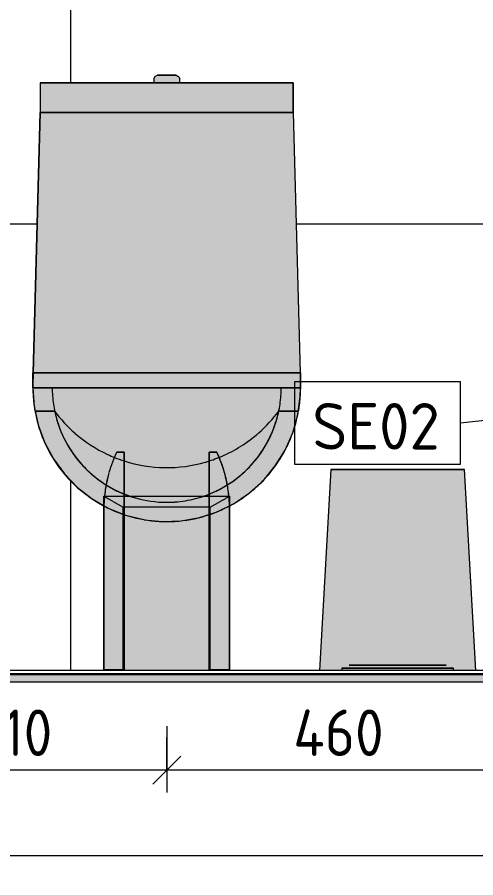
# Model space of a CAD drawing. Header units: millimetres. Extents: x 88919 to 135993, y -1987 to 12871.
# Drawn here: x 114884 to 115501, y 8121 to 9278 of the extents above; entities that cross this region are included whole.
import ezdxf

# ---------------------------------------------------------------- set-up
doc = ezdxf.new("R2010")
doc.units = ezdxf.units.MM
for name, color, linetype, lineweight in [('A-ANNO-DIMS', 7, 'Continuous', 9), ('A-ANNO-DIMS-25', 7, 'Continuous', 9), ('A-FLOR', 7, 'Continuous', 9), ('A-WALL-PATT', 7, 'Continuous', 9), ('P-SANR-FIXT', 7, 'Continuous', 9), ('P-SANR-FIXT-IDEN', 7, 'Continuous', 9)]:
    doc.layers.add(name, color=color, linetype=linetype, lineweight=lineweight)
doc.layers.add('A-FLOR-1', color=7, linetype='Continuous', lineweight=9, true_color=0x787878)
doc.layers.add('A-FLOR-FNSH-1', color=7, linetype='Continuous', lineweight=30, true_color=0x3c3c3c)
doc.layers.add('P-SANR-FIXT-2', color=7, linetype='Continuous', lineweight=9, transparency=0.7)
doc.styles.add('GOST Common_7', font='GOST_Common.ttf', dxfattribs={"height": 62.5})
doc.styles.add('ISOCPEUR_2', font='isocpeur.ttf', dxfattribs={"width": 0.9, "height": 62.5})
doc.styles.add('ISOCPEUR_3', font='isocpeur.ttf', dxfattribs={"width": 0.9, "height": 50})
doc.dimstyles.new('ISO-2_0_0_9К_Средний_округл2', dxfattribs={"dimscale": 304.8, "dimtxt": 49.799059, "dimasz": 0.123031, "dimexe": 0.098425, "dimexo": 0, "dimgap": 0, "dimtad": 1, "dimdec": 0, "dimrnd": 10, "dimzin": 0, "dimdsep": 46, "dimtxsty": 'ISOCPEUR_3', "dimblk1": 'OBLIQUE', "dimblk2": 'OBLIQUE', "dimsah": 1, "dimcen": 0.09, "dimdle": 0.098425, "dimazin": 0, "dimtfac": 1, "dimtdec": 4, "dimtix": 1, "dimtmove": 0, "dimatfit": 3, "dimfxl": 1, "dimtvp": 1, "dimtolj": 1, "dimtzin": 0, "dimarcsym": 2})
doc.dimstyles.new('ISO-2_5_0_9К_БОЛЬШОЙ_1', dxfattribs={"dimscale": 304.8, "dimtxt": 62.248823, "dimasz": 0.123031, "dimexe": 0.098425, "dimexo": 0.246063, "dimgap": 0, "dimtad": 1, "dimdec": 0, "dimrnd": 10, "dimzin": 0, "dimdsep": 46, "dimtxsty": 'ISOCPEUR_2', "dimblk1": 'OBLIQUE', "dimblk2": 'OBLIQUE', "dimsah": 1, "dimcen": 0.09, "dimdle": 0.098425, "dimazin": 0, "dimtfac": 1, "dimtdec": 4, "dimtix": 1, "dimtmove": 0, "dimatfit": 3, "dimfxl": 1, "dimtvp": 1, "dimtolj": 1, "dimtzin": 0, "dimarcsym": 2})

# ---------------------------------------------------------------- blocks, each defined once
blk = doc.blocks.new('WC Seat_2 with Cistern-Wall Based - SE22-V29-Развертка 3_27-1')
at = {"layer": 'P-SANR-FIXT-2'}
for points in [[(98161.9, 9190), (98196.9, 9190), (98196.9, 9195), (98161.9, 9195)], [(98026.7, 9150), (98349.4, 9150), (98349.4, 9190), (98009.4, 9190), (98009.4, 9150)], [(98194, 8780), (98309.4, 8780.3), (98309.4, 8800), (98049.4, 8800), (98049.4, 8780), (98189.9, 8780)], [(98220.9, 8634.4), (98228.2, 8634.4), (98236.6, 8637.4), (98236.6, 8693.6), (98246.6, 8693.6), (98253.8, 8676.3), (98259.4, 8656.3), (98260.7, 8649.4), (98276.5, 8660.6), (98293, 8676.3), (98305.1, 8691.2), (98316.1, 8709.1), (98324.5, 8728.6), (98330.1, 8748.6), (98356.2, 8748.6), (98357.8, 8758), (98358, 8759.1), (98359.3, 8780), (97999.5, 8779.9), (98001.4, 8755.6), (98002.4, 8749.8), (98002.7, 8748.6), (98028.8, 8748.6), (98034.4, 8728.4), (98043.8, 8707.5), (98053.7, 8691.2), (98067, 8674.9), (98082.8, 8660.2), (98098.2, 8649.7), (98099.9, 8658.5), (98106, 8678.4), (98112.2, 8693.6), (98122.2, 8693.6), (98122.2, 8637.4), (98131.2, 8634.4), (98215.5, 8634.4)], [(98122.2, 8609.8), (98122.2, 8634.4), (98096, 8634.2), (98095.1, 8621.4), (98110.6, 8613.8), (98120.8, 8610.3)], [(98236.6, 8609.8), (98248.3, 8613.8), (98263.8, 8621.7), (98262.6, 8634.4), (98236.6, 8634.4), (98236.6, 8611.1)], [(98109.4, 8400), (98263.9, 8400), (98263.9, 8400.7), (98236.6, 8400.7), (98236.6, 8609.8), (98226, 8606.2), (98202.9, 8601.6), (98177.4, 8600.2), (98153.9, 8602), (98132.9, 8606.2), (98122.2, 8609.8), (98122.2, 8400.7), (98095, 8400.7), (98095, 8400), (98106.4, 8400)], [(98179.4, 8600.1), (98202.9, 8601.6), (98228.1, 8606.9), (98236.6, 8609.8), (98236.6, 8611.1), (98221.7, 8611.1), (98221.7, 8608.9), (98220.2, 8608.7), (98220.4, 8610.7), (98208.8, 8606.9), (98208.4, 8607), (98194.2, 8609.2), (98194.2, 8606.9), (98177.8, 8606.9), (98177.7, 8604.9), (98171.9, 8605), (98171.9, 8607.7), (98169.7, 8606.3), (98169.7, 8610.3), (98167.5, 8610.3), (98167.5, 8604.9), (98164.9, 8609.2), (98164.9, 8605.6), (98147.3, 8609.9), (98147.3, 8606.7), (98145.7, 8610.3), (98130.7, 8610.3), (98130.7, 8611.3), (98125.3, 8611.6), (98125.3, 8611), (98122.2, 8611.8), (98122.3, 8609.8), (98132.9, 8606.2), (98156, 8601.6), (98178.2, 8600.2)]]:
    blk.add_hatch(color=256, dxfattribs=at).paths.add_polyline_path(points)
h = blk.add_hatch(color=256, dxfattribs=at)
h.paths.add_polyline_path([(98164.9, 9199.2), (98165.2, 9199.3), (98164.2, 9198.5)])
h.paths.add_polyline_path([(98189, 9195), (98196.5, 9195), (98196.1, 9197.2), (98195.1, 9198.7), (98191.8, 9200), (98166.1, 9199.7), (98164.9, 9199.2), (98163.3, 9198.2), (98162.2, 9195), (98189, 9195)])
h.paths.add_polyline_path([(98196.9, 9195), (98196.3, 9196.5), (98196.5, 9195)])
h = blk.add_hatch(color=256, dxfattribs=at)
h.paths.add_polyline_path([(98359.3, 8780), (98359.4, 8780), (98359.3, 8783.7)])
h.paths.add_polyline_path([(97999.4, 8780), (97999.5, 8780), (97999.5, 8783.3)])
h.paths.add_polyline_path([(98026.7, 8800), (98358.9, 8800), (98349.4, 9150), (98009.4, 9150), (98000, 8800), (98025, 8800)])
h = blk.add_hatch(color=256, dxfattribs=at)
h.paths.add_polyline_path([(98330.1, 8780), (98359.3, 8780), (98359.3, 8783.7), (98358.9, 8800), (98309.4, 8800), (98309.4, 8780), (98328.4, 8780)])
h.paths.add_polyline_path([(97999.5, 8780), (98049.4, 8780.3), (98049.4, 8800), (98000, 8800), (97999.5, 8783.3)])
h = blk.add_hatch(color=256, dxfattribs=at)
h.paths.add_polyline_path([(97999.5, 8783.3), (98000, 8800), (97999.5, 8800), (97999.5, 8794.7)])
h.paths.add_polyline_path([(98359.3, 8783.7), (98359.3, 8800), (98358.9, 8800)])
h = blk.add_hatch(color=256, dxfattribs=at)
h.paths.add_polyline_path([(98002.3, 8748.6), (98002.7, 8748.6), (98002.1, 8749.8)])
h.paths.add_polyline_path([(98356.2, 8748.6), (98356.6, 8748.6), (98356.5, 8749.8)])
h.paths.add_polyline_path([(98358, 8759.1), (98358.6, 8764.2), (98358.6, 8769.4), (98358.3, 8764)])
h.paths.add_polyline_path([(98000.9, 8759.1), (97999.5, 8778), (98000.2, 8764.2)])
h = blk.add_hatch(color=256, dxfattribs=at)
h.paths.add_polyline_path([(98095, 8621.5), (98095, 8634.4), (98096, 8634.4), (98096.6, 8640.6), (98098, 8649.6), (98081.2, 8661.7), (98067, 8674.9), (98053.7, 8691.2), (98042.8, 8709.1), (98034.3, 8728.7), (98028.8, 8748.6), (98002.7, 8748.6), (98005.7, 8733.4), (98013.4, 8710.9), (98024.4, 8689), (98036.7, 8670.5), (98053.7, 8651.5), (98069.9, 8637.3), (98089.5, 8624.2), (98095, 8621.5)])
h.paths.add_polyline_path([(98263.9, 8621.5), (98269.4, 8624.2), (98289, 8637.3), (98306.8, 8653), (98322.2, 8670.5), (98335.2, 8690), (98345.9, 8711.8), (98353.3, 8733.9), (98356.2, 8748.6), (98330.1, 8748.6), (98323.8, 8726.9), (98316.1, 8709.1), (98305.1, 8691.2), (98291.9, 8674.9), (98276.5, 8660.6), (98260.7, 8649.2), (98262.6, 8638), (98262.8, 8634.4), (98263.9, 8634.4), (98263.9, 8621.7)])
h.paths.add_polyline_path([(98125.3, 8634.4), (98130.6, 8634.4), (98122.2, 8637.4), (98122.2, 8634.4), (98125.3, 8634.4)])
h.paths.add_polyline_path([(98233.4, 8634.4), (98236.6, 8634.4), (98236.6, 8637.4), (98228.2, 8634.4), (98232.8, 8634.4)])
h.paths.add_polyline_path([(98357.3, 8753.9), (98357.8, 8756.9), (98357.5, 8755.7)])
h = blk.add_hatch(color=256, dxfattribs=at)
h.paths.add_polyline_path([(98179.4, 8626.1), (98200.4, 8627.5), (98221.8, 8632.1), (98227.8, 8634.4), (98130.7, 8634.4), (98139, 8631.6), (98158.5, 8627.5), (98179, 8626.1)])
h.paths.add_polyline_path([(98122.2, 8637.4), (98122.2, 8693.6), (98112.2, 8693.6), (98104.7, 8674.9), (98099.4, 8656.3), (98098.2, 8649.4), (98100.4, 8648), (98118.1, 8638.8), (98120.3, 8638.1)])
h.paths.add_polyline_path([(98236.6, 8637.4), (98242, 8639.5), (98260.7, 8649.4), (98258.4, 8660.6), (98253.5, 8677.1), (98246.6, 8693.6), (98236.6, 8693.6), (98236.6, 8638.4)])
h = blk.add_hatch(color=256, dxfattribs=at)
h.paths.add_polyline_path([(98095, 8400.7), (98122.2, 8400.7), (98122.2, 8609.8), (98109.4, 8614.4), (98095, 8621.5), (98095, 8621.1), (98095, 8506.3)])
h.paths.add_polyline_path([(98101.5, 8634.4), (98122.2, 8634.4), (98122.2, 8637.4), (98118.1, 8638.8), (98098.1, 8649.2), (98096.3, 8638.5), (98096, 8634.4), (98100.2, 8634.4)])
h = blk.add_hatch(color=256, dxfattribs=at)
h.paths.add_polyline_path([(98263.9, 8400.7), (98263.7, 8621.4), (98248.3, 8613.8), (98236.6, 8609.8), (98236.6, 8400.7), (98262.6, 8400.7)])
h.paths.add_polyline_path([(98244.1, 8506.3), (98244.1, 8506.3), (98244.1, 8567.2)])
h.paths.add_polyline_path([(98252.6, 8634.4), (98262.8, 8634.4), (98262, 8642.2), (98260.7, 8649.4), (98258.5, 8648), (98239.4, 8638.4), (98236.6, 8637.4), (98236.6, 8634.4), (98252.3, 8634.4)])
h = blk.add_hatch(color=256, dxfattribs=at)
h.paths.add_polyline_path([(98177.7, 8604.9), (98177.8, 8606.9), (98194.2, 8606.9), (98194.2, 8609.2), (98208.8, 8606.9), (98220.4, 8610.7), (98220.2, 8608.7), (98221.7, 8608.9), (98221.7, 8611.1), (98236.6, 8611.1), (98236.6, 8634.4), (98227.8, 8634.2), (98220.9, 8631.8), (98198.3, 8627.4), (98179, 8626.1), (98158.5, 8627.5), (98137.2, 8632.1), (98130.6, 8634.4), (98122.2, 8634.4), (98122.3, 8611.8), (98125.3, 8611), (98125.3, 8611.6), (98130.7, 8611.3), (98130.7, 8610.3), (98145.7, 8610.3), (98147.3, 8606.7), (98147.3, 8609.9), (98164.9, 8605.6), (98164.9, 8609.2), (98167.5, 8604.9), (98167.5, 8610.3), (98169.7, 8610.3), (98169.7, 8606.3), (98171.9, 8607.7), (98171.9, 8604.9)])
h.paths.add_polyline_path([(98095, 8621.5), (98096, 8634.4), (98095, 8634.2), (98095, 8621.5)])
h.paths.add_polyline_path([(98263.8, 8621.5), (98263.9, 8621.7), (98263.9, 8634.4), (98262.8, 8634.4), (98263.8, 8621.7)])
at = {"layer": 'P-SANR-FIXT'}
for p, q in [((98161.9, 9195), (98161.9, 9190)), ((98165.6, 9199.5), (98166.9, 9200)), ((98166.9, 9200), (98168.8, 9200)), ((98168.9, 9200), (98174, 9200)), ((98174, 9200), (98180.9, 9200)), ((98180.9, 9200), (98187.3, 9200)), ((98187.3, 9200), (98191.3, 9200)), ((98191.3, 9200), (98191.9, 9200)), ((98191.9, 9200), (98192.9, 9199.5)), ((98193.2, 9199.4), (98193.6, 9199.2)), ((98196.9, 9190), (98196.9, 9195)), ((98161.9, 9190), (98009.4, 9190)), ((98009.4, 9190), (98349.4, 9190)), ((98009.4, 9190), (98009.4, 9150)), ((98009.4, 9190), (98009.4, 9150)), ((98189, 9190), (98161.9, 9190)), ((98161.9, 9190), (98189.1, 9190)), ((98163.3, 9190), (98161.9, 9190)), ((98172.7, 9190), (98163.3, 9190)), ((98179.4, 9190), (98172.7, 9190)), ((98186.1, 9190), (98179.4, 9190)), ((98191.8, 9190), (98186.1, 9190)), ((98196.9, 9190), (98189, 9190)), ((98189.2, 9190), (98196.9, 9190)), ((98195.6, 9190), (98191.8, 9190)), ((98196.9, 9190), (98195.6, 9190)), ((98349.4, 9190), (98196.9, 9190)), ((98349.4, 9150), (98349.4, 9190)), ((98349.4, 9190), (98349.4, 9150)), ((98000, 8800), (98009.4, 9150)), ((98009.4, 9150), (98000, 8800)), ((98349.4, 9150), (98009.4, 9150)), ((98009.4, 9150), (98349.4, 9150)), ((98349.4, 9150), (98009.4, 9150)), ((98009.4, 9150), (98349.4, 9150)), ((98349.4, 9150), (98358.9, 8800)), ((98349.4, 9150), (98358.9, 8800)), ((98013.9, 8800), (97999.5, 8800)), ((97999.5, 8783.3), (98000, 8800)), ((98000, 8800), (97999.5, 8783.3)), ((97999.5, 8800), (97999.5, 8780)), ((97999.5, 8800), (98359.3, 8800)), ((98000.5, 8800), (97999.5, 8800)), ((97999.5, 8780), (97999.5, 8800)), ((98049.4, 8800), (98000.5, 8800)), ((98035, 8800), (98013.9, 8800)), ((98036.4, 8800), (98035, 8800)), ((98048.3, 8800), (98036.4, 8800)), ((98049.4, 8800), (98048.3, 8800)), ((98058.7, 8800), (98049.4, 8800)), ((98162.4, 8800), (98049.4, 8800)), ((98050.6, 8800), (98049.4, 8800)), ((98049.4, 8800), (98050.6, 8800)), ((98053.9, 8800), (98050.6, 8800)), ((98050.6, 8800), (98053.9, 8800)), ((98059.3, 8800), (98053.9, 8800)), ((98053.9, 8800), (98059.3, 8800)), ((98089.2, 8800), (98058.7, 8800)), ((98066.9, 8800), (98059.3, 8800)), ((98059.3, 8800), (98066.9, 8800)), ((98076.3, 8800), (98066.9, 8800)), ((98066.9, 8800), (98076.3, 8800)), ((98087.5, 8800), (98076.3, 8800)), ((98076.3, 8800), (98087.5, 8800)), ((98100.3, 8800), (98087.5, 8800)), ((98087.5, 8800), (98100.3, 8800)), ((98112.2, 8800), (98089.3, 8800)), ((98114.4, 8800), (98100.3, 8800)), ((98100.3, 8800), (98114.4, 8800)), ((98135.5, 8800), (98112.2, 8800)), ((98129.7, 8800), (98114.4, 8800)), ((98114.4, 8800), (98129.7, 8800)), ((98145.8, 8800), (98129.7, 8800)), ((98129.7, 8800), (98145.8, 8800)), ((98145.7, 8800), (98135.5, 8800)), ((98162.5, 8800), (98145.8, 8800)), ((98145.8, 8800), (98162.5, 8800)), ((98162.4, 8800), (98146, 8800)), ((98168.9, 8800), (98162.5, 8800)), ((98179.4, 8800), (98162.5, 8800)), ((98179.4, 8800), (98162.5, 8800)), ((98162.5, 8800), (98179.4, 8800)), ((98179.4, 8800), (98168.9, 8800)), ((98190, 8800), (98179.4, 8800)), ((98309.4, 8800), (98179.4, 8800)), ((98196.4, 8800), (98179.4, 8800)), ((98179.4, 8800), (98196.4, 8800)), ((98222.6, 8800), (98190, 8800)), ((98213.1, 8800), (98196.4, 8800)), ((98196.4, 8800), (98213.1, 8800)), ((98229.2, 8800), (98213.1, 8800)), ((98213.1, 8800), (98244.4, 8800)), ((98246.9, 8800), (98222.6, 8800)), ((98258.6, 8800), (98229.2, 8800)), ((98244.4, 8800), (98258.6, 8800)), ((98269.4, 8800), (98246.9, 8800)), ((98299.5, 8800), (98258.6, 8800)), ((98258.6, 8800), (98271.4, 8800)), ((98302.8, 8800), (98269.5, 8800)), ((98271.4, 8800), (98282.6, 8800)), ((98282.6, 8800), (98292, 8800)), ((98292, 8800), (98299.5, 8800)), ((98305, 8800), (98299.5, 8800)), ((98299.5, 8800), (98305, 8800)), ((98309.5, 8800), (98302.8, 8800)), ((98309.4, 8800), (98305, 8800)), ((98305, 8800), (98308.3, 8800)), ((98308.3, 8800), (98309.4, 8800)), ((98358.4, 8800), (98309.4, 8800)), ((98323.2, 8800), (98309.5, 8800)), ((98346, 8800), (98323.2, 8800)), ((98359.3, 8800), (98346.2, 8800)), ((98359.3, 8800), (98358.4, 8800)), ((98358.9, 8800), (98359.3, 8783.7)), ((98358.9, 8800), (98359.3, 8783.7)), ((98359.3, 8780), (98359.3, 8800)), ((98359.3, 8800), (98359.3, 8780)), ((97999.4, 8780), (97999.5, 8783.3)), ((97999.5, 8783.3), (97999.4, 8780)), ((97999.5, 8780), (98001.1, 8780)), ((98001, 8780), (97999.5, 8780)), ((97999.5, 8780), (98001.1, 8780)), ((98001.1, 8780), (97999.5, 8780)), ((97999.5, 8780), (98001.1, 8780)), ((98001.1, 8780), (97999.5, 8780)), ((97999.5, 8780), (98001.1, 8780)), ((98359.3, 8780), (97999.5, 8780)), ((98005.5, 8780), (98001, 8780)), ((98001.1, 8780), (98005.6, 8780)), ((98001.1, 8780), (98005.6, 8780)), ((98005.6, 8780), (98001.1, 8780)), ((98001.1, 8780), (98005.6, 8780)), ((98005.6, 8780), (98001.1, 8780)), ((98001.1, 8780), (98005.6, 8780)), ((98012.9, 8780), (98005.6, 8780)), ((98005.6, 8780), (98013, 8780)), ((98005.7, 8780), (98013, 8780)), ((98013, 8780), (98005.7, 8780)), ((98005.7, 8780), (98013, 8780)), ((98013, 8780), (98005.7, 8780)), ((98005.7, 8780), (98013, 8780)), ((98049.4, 8780), (98013.1, 8780)), ((98013.2, 8780), (98049.4, 8780)), ((98013.2, 8780), (98023.3, 8780)), ((98025.5, 8780), (98013.2, 8780)), ((98013.2, 8780), (98049.4, 8780)), ((98049.4, 8780), (98013.2, 8780)), ((98013.2, 8780), (98049.4, 8780)), ((98023.3, 8780), (98109.8, 8780)), ((98179.4, 8780), (98025.5, 8780)), ((98049.4, 8780), (98162.4, 8780)), ((98162.4, 8780), (98049.4, 8780)), ((98049.4, 8780), (98162.4, 8780)), ((98162.4, 8780), (98049.4, 8780)), ((98049.4, 8780), (98162.4, 8780)), ((98179.4, 8780), (98049.4, 8780)), ((98049.4, 8780), (98179.4, 8780)), ((98109.8, 8780), (98132.2, 8780)), ((98132.2, 8780), (98179.4, 8780)), ((98162.5, 8780), (98179.4, 8780)), ((98179.4, 8780), (98162.5, 8780)), ((98162.5, 8780), (98179.4, 8780)), ((98179.4, 8780), (98162.5, 8780)), ((98162.5, 8780), (98179.4, 8780)), ((98179.4, 8780), (98309.4, 8780)), ((98210.6, 8780), (98179.4, 8780)), ((98333.3, 8780), (98179.4, 8780)), ((98179.4, 8780), (98307.3, 8780)), ((98179.4, 8780), (98309.4, 8780)), ((98309.4, 8780), (98179.4, 8780)), ((98179.4, 8780), (98309.4, 8780)), ((98309.4, 8780), (98179.4, 8780)), ((98179.4, 8780), (98309.4, 8780)), ((98309.5, 8780), (98210.6, 8780)), ((98307.3, 8780), (98345.7, 8780)), ((98309.4, 8780), (98345.6, 8780)), ((98309.4, 8780), (98345.6, 8780)), ((98345.6, 8780), (98309.4, 8780)), ((98309.4, 8780), (98345.6, 8780)), ((98345.8, 8780), (98309.5, 8780)), ((98345.6, 8780), (98333.3, 8780)), ((98345.8, 8780), (98353.2, 8780)), ((98353.2, 8780), (98345.8, 8780)), ((98345.8, 8780), (98353.2, 8780)), ((98345.8, 8780), (98353.2, 8780)), ((98353.2, 8780), (98345.8, 8780)), ((98345.8, 8780), (98353.2, 8780)), ((98353.3, 8780), (98346, 8780)), ((98353.3, 8780), (98357.8, 8780)), ((98357.8, 8780), (98353.3, 8780)), ((98353.3, 8780), (98357.8, 8780)), ((98353.3, 8780), (98357.8, 8780)), ((98357.8, 8780), (98353.3, 8780)), ((98353.3, 8780), (98357.8, 8780)), ((98357.8, 8780), (98353.4, 8780)), ((98357.8, 8780), (98359.3, 8780)), ((98359.3, 8780), (98357.8, 8780)), ((98357.8, 8780), (98359.3, 8780)), ((98357.8, 8780), (98359.3, 8780)), ((98359.3, 8780), (98357.8, 8780)), ((98357.8, 8780), (98359.3, 8780)), ((98359.3, 8780), (98357.9, 8780)), ((98359.3, 8783.7), (98359.4, 8780)), ((98359.3, 8783.7), (98359.4, 8780)), ((98002.7, 8748.6), (98002.3, 8748.6)), ((98002.3, 8748.6), (98002.7, 8748.6)), ((98028.8, 8748.6), (98002.7, 8748.6)), ((98002.7, 8748.6), (98028.8, 8748.6)), ((98356.2, 8748.6), (98330.1, 8748.6)), ((98330.1, 8748.6), (98356.2, 8748.6)), ((98356.6, 8748.6), (98356.2, 8748.6)), ((98356.2, 8748.6), (98356.6, 8748.6)), ((98122.2, 8693.6), (98112.2, 8693.6)), ((98112.2, 8693.6), (98122.2, 8693.6)), ((98122.2, 8634.4), (98122.2, 8693.6)), ((98122.2, 8693.6), (98122.2, 8637.4)), ((98246.6, 8693.6), (98236.6, 8693.6)), ((98236.6, 8693.6), (98236.6, 8634.4)), ((98236.6, 8637.4), (98236.6, 8693.6)), ((98236.6, 8693.6), (98246.6, 8693.6)), ((98095, 8634.4), (98106.4, 8634.4)), ((98095, 8634.4), (98095, 8621.5)), ((98095, 8634.4), (98096.3, 8633.6)), ((98095, 8621.5), (98095, 8634.4)), ((98096.3, 8633.6), (98100.1, 8631.4)), ((98100.4, 8631.3), (98106.2, 8627.9)), ((98106.5, 8634.4), (98114.9, 8634.4)), ((98114.9, 8634.4), (98125.3, 8634.4)), ((98122.2, 8637.4), (98122.2, 8634.4)), ((98122.2, 8611.9), (98122.2, 8634.4)), ((98122.2, 8634.4), (98122.2, 8611.9)), ((98125.3, 8634.4), (98150.7, 8634.4)), ((98150.7, 8634.4), (98208.4, 8634.4)), ((98208.4, 8634.4), (98244, 8634.4)), ((98236.6, 8634.4), (98236.6, 8637.4)), ((98236.6, 8634.4), (98236.6, 8611.1)), ((98236.6, 8611.1), (98236.6, 8634.4)), ((98244.1, 8634.4), (98262.6, 8634.4)), ((98252.6, 8627.9), (98258.7, 8631.4)), ((98258.8, 8631.5), (98262.6, 8633.6)), ((98262.6, 8633.7), (98263.9, 8634.4)), ((98262.6, 8634.4), (98263.9, 8634.4)), ((98263.9, 8621.7), (98263.9, 8634.4)), ((98263.9, 8634.4), (98263.9, 8621.7)), ((98095, 8621.5), (98095, 8400)), ((98095, 8400), (98095, 8621.5)), ((98095, 8621.1), (98095, 8400.7)), ((98095, 8400.7), (98095, 8621.1)), ((98106.4, 8627.8), (98121, 8619.4)), ((98121, 8610.3), (98121, 8619.4)), ((98124.6, 8619.4), (98121, 8619.4)), ((98121, 8619.4), (98121, 8610.3)), ((98134.7, 8619.4), (98124.6, 8619.4)), ((98237.9, 8619.4), (98134.7, 8619.4)), ((98237.9, 8619.4), (98252.3, 8627.7)), ((98237.9, 8611.7), (98237.9, 8619.4)), ((98263.9, 8400), (98263.9, 8621.5)), ((98263.9, 8621.5), (98263.9, 8400)), ((98263.9, 8400.7), (98263.9, 8621.1)), ((98263.9, 8621.1), (98263.9, 8400.7)), ((98118.6, 8611), (98124.1, 8608.8)), ((98121, 8400), (98121, 8610.3)), ((98121, 8610.3), (98121, 8400)), ((98122.2, 8609.8), (98122.2, 8611.8)), ((98122.2, 8611.8), (98122.2, 8609.8)), ((98122.2, 8400.7), (98122.2, 8609.8)), ((98122.2, 8609.8), (98122.2, 8400.7)), ((98124.2, 8608.8), (98148.6, 8602.8)), ((98236.6, 8611.1), (98236.6, 8609.8)), ((98236.6, 8609.8), (98236.6, 8611.1)), ((98236.6, 8609.8), (98236.6, 8400.7)), ((98236.6, 8400.7), (98236.6, 8609.8)), ((98237.9, 8610.3), (98237.9, 8611.4)), ((98237.9, 8400), (98237.9, 8610.3)), ((98095, 8400.7), (98096.3, 8400.7)), ((98096.3, 8400.7), (98095, 8400.7)), ((98096.3, 8400.7), (98100.2, 8400.7)), ((98100.2, 8400.7), (98096.3, 8400.7)), ((98100.2, 8400.7), (98106.4, 8400.7)), ((98106.4, 8400.7), (98100.2, 8400.7)), ((98106.4, 8400.7), (98114.9, 8400.7)), ((98114.9, 8400.7), (98106.4, 8400.7)), ((98114.9, 8400.7), (98122.2, 8400.7)), ((98122.2, 8400.7), (98114.9, 8400.7)), ((98236.6, 8400.7), (98244.1, 8400.7)), ((98244.1, 8400.7), (98236.6, 8400.7)), ((98244.2, 8400.7), (98252.6, 8400.7)), ((98252.6, 8400.7), (98244.2, 8400.7)), ((98252.6, 8400.7), (98258.8, 8400.7)), ((98258.8, 8400.7), (98252.6, 8400.7)), ((98258.8, 8400.7), (98262.6, 8400.7)), ((98262.6, 8400.7), (98258.8, 8400.7)), ((98262.6, 8400.7), (98263.9, 8400.7)), ((98263.9, 8400.7), (98262.6, 8400.7))]:
    blk.add_line(p, q, dxfattribs=at)
at = {"layer": 'P-SANR-FIXT', "flags": 128}
for points in [[(98161.9, 9195), (98163.8, 9198.9), (98165.2, 9199.4)], [(98191.9, 9200), (98190, 9200), (98184.8, 9200), (98178, 9200), (98171.6, 9200), (98167.6, 9200), (98166.9, 9200)], [(98193.9, 9199.1), (98195.8, 9198.1), (98196.9, 9195)], [(97999.5, 8780), (98001.3, 8754.9), (98006.5, 8730.3), (98015.1, 8706.7), (98027, 8684.5), (98041.8, 8664.2), (98059.3, 8646.1), (98079.1, 8630.7), (98100.9, 8618.2), (98118.6, 8611)], [(98240.3, 8611.1), (98247.4, 8613.4), (98270, 8624.5), (98290.8, 8638.7), (98309.4, 8655.6), (98325.4, 8674.9), (98338.7, 8696.3), (98348.8, 8719.3), (98355.6, 8743.5), (98359, 8768.4), (98359.3, 8780)], [(98148.9, 8602.7), (98173.6, 8600.2), (98198.8, 8601.1), (98223.5, 8605.6), (98240.3, 8611.1)]]:
    blk.add_lwpolyline(points, dxfattribs=at)
at = {"layer": 'P-SANR-FIXT'}
for centre, radius, start, end in [((98193.2, 8781.8), 193.8, 180.5394, 186.7316), ((98193.2, 8781.8), 193.8, 180.5394, 186.7316), ((98179.4, 8780), 179.9, 180, 187.5), ((98179.4, 8780), 153.9, 180, 188.1818), ((98179.4, 8780), 153.9, 180, 188.1818), ((98179.4, 8780), 153.9, 351.8182, 0), ((98179.4, 8780), 153.9, 351.8182, 0), ((98179.4, 8780), 179.9, 337.5, 360), ((98165.7, 8781.8), 193.8, 353.2684, 359.4606), ((98165.7, 8781.8), 193.8, 354.7931, 359.4606), ((98193.2, 8781.8), 193.8, 186.7316, 188.2928), ((98193.2, 8781.8), 193.8, 186.7316, 188.2928), ((98179.4, 8780), 179.9, 187.5, 210), ((98179.4, 8780), 153.9, 188.2886, 204.4539), ((98179.4, 8780), 153.9, 188.2886, 204.4539), ((98179.4, 8780), 153.9, 319.0909, 351.8182), ((98179.4, 8780), 153.9, 343.6364, 351.8182), ((98165.7, 8781.8), 193.8, 351.7072, 353.2684), ((98165.7, 8781.8), 193.8, 351.7072, 353.2684), ((98165.7, 8781.8), 193.8, 353.2684, 354.7931), ((98193.2, 8781.8), 193.8, 188.2928, 189.8744), ((98193.2, 8781.8), 193.8, 188.2928, 189.8744), ((98179.4, 8860.2), 187.5, 216.5334, 228.9157), ((98179.4, 8780), 153.9, 191.7743, 199.5969), ((98179.4, 8860.2), 187.5, 311.2716, 323.4666), ((98179.4, 8780), 153.9, 340.4031, 348.2257), ((98165.7, 8781.8), 193.8, 350.1256, 351.7072), ((98165.7, 8781.8), 193.8, 350.1256, 351.7072), ((98179.4, 8780), 153.9, 335.4545, 343.6364), ((98179.4, 8780), 153.9, 199.5969, 207.4195), ((98179.4, 8780), 153.9, 332.5805, 340.4031), ((98179.4, 8780), 153.9, 204.5455, 251.4377), ((98179.4, 8780), 153.9, 204.5455, 220.9091), ((98179.4, 8780), 153.9, 207.4195, 223.0646), ((98179.4, 8860.2), 187.5, 229.015, 244.9027), ((98179.4, 8860.2), 187.5, 291.9851, 310.0999), ((98179.4, 8860.2), 187.5, 310.1808, 311.2656), ((98179.4, 8780), 153.9, 324.758, 332.5805), ((98179.4, 8780), 153.9, 327.2727, 335.4545), ((98179.4, 8780), 179.9, 330, 337.5), ((98179.4, 8780), 179.9, 210, 232.5), ((98179.4, 8860.2), 187.5, 244.952, 248.0149), ((98273.6, 8617), 178.7, 154.6121, 164.0873), ((98273.6, 8617), 178.7, 154.6121, 164.0873), ((98179.4, 8860.2), 187.5, 248.0252, 252.2091), ((98085.2, 8617), 178.7, 13.3587, 25.3879), ((98085.2, 8617), 178.7, 17.0333, 25.3879), ((98179.4, 8860.2), 187.5, 291.13, 291.9851), ((98179.4, 8780), 153.9, 316.9354, 324.758), ((98179.4, 8780), 153.9, 319.0909, 327.2727), ((98179.4, 8780), 179.9, 322.5, 330), ((98179.4, 8780), 153.9, 220.9091, 229.0909), ((98179.4, 8780), 153.9, 223.0646, 238.6857), ((98179.4, 8860.2), 187.5, 252.2091, 286.2065), ((98179.4, 8780), 153.9, 288.5623, 319.0909), ((98179.4, 8860.2), 187.5, 286.2963, 287.7909), ((98179.4, 8860.2), 187.5, 287.7909, 291.0578), ((98179.4, 8780), 153.9, 309.1128, 316.9354), ((98179.4, 8780), 153.9, 310.9091, 319.0909), ((98179.4, 8780), 153.9, 229.0909, 237.2727), ((98273.6, 8617), 178.7, 164.1335, 169.4478), ((98273.6, 8617), 178.7, 164.1335, 166.6413), ((98085.2, 8617), 178.7, 14.1505, 17.0018), ((98179.4, 8780), 153.9, 302.7273, 310.9091), ((98179.4, 8780), 179.9, 315, 322.5), ((98273.6, 8617), 178.7, 166.6413, 174.4047), ((98179.4, 8780), 153.9, 293.4677, 309.1128), ((98085.2, 8617), 178.7, 10.5522, 14.1156), ((98085.2, 8617), 178.7, 7.3441, 13.3587), ((98179.4, 8780), 179.9, 307.5, 315), ((98273.6, 8617), 178.7, 169.5312, 174.4047), ((98179.4, 8780), 153.9, 237.2727, 245.4545), ((98179.4, 8780), 153.9, 238.7097, 246.5323), ((98179.4, 8780), 153.9, 245.4545, 251.4377), ((98179.4, 8780), 153.9, 288.5623, 294.5455), ((98179.4, 8780), 153.9, 294.5455, 302.7273), ((98085.2, 8617), 178.7, 5.5953, 10.4688), ((98085.2, 8617), 178.7, 5.5953, 7.3441), ((98179.4, 8780), 179.9, 232.5, 240), ((98273.6, 8617), 178.7, 175.7353, 178.5658), ((98273.6, 8617), 178.7, 175.7353, 178.5658), ((98273.6, 8617), 178.7, 174.4047, 175.6911), ((98273.6, 8617), 178.7, 174.4047, 175.6911), ((98179.4, 8780), 153.9, 246.5323, 251.4674), ((98179.4, 8780), 153.9, 251.4377, 254.0726), ((98179.4, 8780), 153.9, 251.4377, 254.0726), ((98179.4, 8780), 153.9, 251.4674, 254.073), ((98179.4, 8780), 153.9, 254.1179, 270), ((98179.4, 8780), 153.9, 254.1179, 270), ((98179.4, 8780), 153.9, 254.1207, 270), ((98179.4, 8780), 153.9, 275.5072, 285.8951), ((98179.4, 8780), 153.9, 275.5072, 285.8951), ((98179.4, 8780), 153.9, 275.5056, 285.8919), ((98179.4, 8780), 153.9, 285.9639, 288.5623), ((98179.4, 8780), 153.9, 285.9639, 288.5623), ((98179.4, 8780), 153.9, 285.9762, 288.5326), ((98179.4, 8780), 153.9, 288.5326, 293.4677), ((98085.2, 8617), 178.7, 1.5178, 5.5953), ((98085.2, 8617), 178.7, 1.5178, 5.5953), ((98179.4, 8780), 179.9, 300, 307.5), ((98179.4, 8780), 179.9, 240, 241.9669), ((98179.4, 8780), 179.9, 241.9669, 242.4069), ((98273.6, 8617), 178.7, 178.5658, 178.6695), ((98273.6, 8617), 178.7, 178.5658, 178.6695), ((98179.4, 8780), 179.9, 242.4338, 243.7076), ((98179.4, 8780), 179.9, 243.7968, 270), ((98179.4, 8780), 153.9, 270.0359, 275.3374), ((98179.4, 8780), 153.9, 270.0359, 275.3374), ((98179.4, 8780), 153.9, 270.0359, 275.4548), ((98179.4, 8780), 179.9, 270.0308, 297.4993), ((98179.4, 8780), 179.9, 297.5781, 298.008), ((98085.2, 8617), 178.7, 1.3295, 1.4342), ((98085.2, 8617), 178.7, 1.3295, 1.4342), ((98179.4, 8780), 179.9, 298.0332, 300)]:
    blk.add_arc(centre, radius, start, end, dxfattribs=at)
blk = doc.blocks.new('мусорная корзина - Round_ Metal-30590745-Развертка 3_27-1')
at = {"layer": 'P-SANR-FIXT-2'}
for points in [[(98384.9, 8400), (98414.9, 8400), (98414.9, 8403.2), (98564.9, 8403.2), (98564.9, 8400), (98594.9, 8400), (98579.9, 8670), (98554.9, 8670), (98554.9, 8407), (98424.9, 8407), (98424.9, 8670), (98399.9, 8670), (98386.2, 8423.3)], [(98424.9, 8407), (98554.9, 8407), (98554.9, 8670), (98424.9, 8670), (98424.9, 8499.1)], [(98535.9, 8400), (98564.9, 8400), (98564.9, 8403.2), (98414.9, 8403.2), (98414.9, 8400), (98533.8, 8400)]]:
    blk.add_hatch(color=256, dxfattribs=at).paths.add_polyline_path(points)
at = {"layer": 'P-SANR-FIXT'}
for p, q in [((98399.9, 8670), (98384.9, 8400)), ((98399.9, 8670), (98579.9, 8670)), ((98424.7, 8670), (98399.9, 8670)), ((98489.9, 8670), (98424.7, 8670)), ((98424.9, 8670), (98554.9, 8670)), ((98554.9, 8670), (98424.9, 8670)), ((98505.6, 8670), (98489.9, 8670)), ((98520.7, 8670), (98505.6, 8670)), ((98547.8, 8670), (98520.7, 8670)), ((98555.2, 8670), (98547.8, 8670)), ((98579.9, 8670), (98555.2, 8670)), ((98594.9, 8400), (98579.9, 8670)), ((98414.9, 8403.2), (98414.9, 8400)), ((98414.9, 8403.2), (98489.7, 8403.2)), ((98425, 8403.2), (98414.9, 8403.2)), ((98424.9, 8407), (98473.1, 8407)), ((98473.1, 8407), (98424.9, 8407)), ((98489.7, 8403.2), (98425, 8403.2)), ((98473.2, 8407), (98506.6, 8407)), ((98506.6, 8407), (98473.2, 8407)), ((98490.1, 8403.2), (98551.9, 8403.2)), ((98527.4, 8403.2), (98490.1, 8403.2)), ((98506.8, 8407), (98522.4, 8407)), ((98522.4, 8407), (98506.8, 8407)), ((98522.7, 8407), (98554.9, 8407)), ((98554.9, 8407), (98522.7, 8407)), ((98543, 8403.2), (98527.4, 8403.2)), ((98551.9, 8403.2), (98543, 8403.2)), ((98552.1, 8403.2), (98564.9, 8403.2)), ((98564.9, 8403.2), (98552.1, 8403.2)), ((98564.9, 8400), (98564.9, 8403.2))]:
    blk.add_line(p, q, dxfattribs=at)
blk = doc.blocks.new('DIMBLOCK6-Развертка 3_27-1')
at = {"layer": 'A-ANNO-DIMS-25'}
for p, q in [((111215.7, 10200), (111215.7, 8121.4)), ((111215.7, 8151.4), (111215.7, 10200)), ((117965.7, 10200), (117965.7, 8121.4)), ((117965.7, 8151.4), (117965.7, 10200)), ((111185.7, 8151.4), (117995.7, 8151.4))]:
    blk.add_line(p, q, dxfattribs=at)
at = {"layer": 'A-ANNO-DIMS-25', "lineweight": 20}
for p, q in [((111215.7, 8151.4), (111234.5, 8170.2)), ((117965.7, 8151.4), (117984.5, 8170.2)), ((111215.7, 8151.4), (111197, 8132.7)), ((117965.7, 8151.4), (117947, 8132.7))]:
    blk.add_line(p, q, dxfattribs=at)
at = {"layer": 'A-ANNO-DIMS-25', "color": 0, "insert": (114527.5, 8216.8), "char_height": 50, "width": 151.696, "attachment_point": 1, "line_spacing_factor": 1.149209, "style": 'ISOCPEUR_3'}
blk.add_mtext('6750', dxfattribs=at)
blk = doc.blocks.new('_Oblique')
at = {"color": 0, "linetype": 'ByBlock', "lineweight": -2}
blk.add_line((-0.5, -0.5), (0.5, 0.5), dxfattribs=at)
blk = doc.blocks.new('М_сантехническая_рамка1 - В рамке-30590747-Развертка 3_27-1')
at = {"layer": 'P-SANR-FIXT-IDEN'}
for p, q in [((99032.3, 9256.7), (98809, 9256.7)), ((98809, 9256.7), (98809, 9146.3)), ((99032.3, 9146.3), (99032.3, 9256.7)), ((98809, 9146.3), (99032.3, 9146.3))]:
    blk.add_line(p, q, dxfattribs=at)
blk = doc.blocks.new('DIMBLOCK21-Развертка 3_27-1')
at = {"layer": 'A-ANNO-DIMS-25'}
for p, q in [((115549.8, 8345), (115549.8, 8235.9)), ((115549.8, 8265.9), (115549.8, 8345)), ((115085.1, 8325), (115085.1, 8235.9)), ((115085.1, 8265.9), (115085.1, 8310)), ((115549.8, 8265.9), (115085.1, 8265.9))]:
    blk.add_line(p, q, dxfattribs=at)
at = {"layer": 'A-ANNO-DIMS-25', "lineweight": 20}
for p, q in [((115085.1, 8265.9), (115103.9, 8284.7)), ((115549.8, 8265.9), (115568.6, 8284.7)), ((115085.1, 8265.9), (115066.4, 8247.2)), ((115549.8, 8265.9), (115531.1, 8247.2))]:
    blk.add_line(p, q, dxfattribs=at)
at = {"layer": 'A-ANNO-DIMS-25', "color": 0, "insert": (115255.2, 8347.6), "char_height": 62.5, "width": 149.397, "attachment_point": 1, "line_spacing_factor": 1.149209, "style": 'ISOCPEUR_2'}
blk.add_mtext('460', dxfattribs=at)
blk = doc.blocks.new('DIMBLOCK22-Развертка 3_27-1')
at = {"layer": 'A-ANNO-DIMS-25'}
for p, q in [((114673.2, 8325), (114673.2, 8235.9)), ((115085.1, 8325), (115085.1, 8235.9)), ((114673.2, 8265.9), (114673.2, 8310)), ((115085.1, 8265.9), (115085.1, 8310)), ((115085.1, 8265.9), (114673.2, 8265.9))]:
    blk.add_line(p, q, dxfattribs=at)
at = {"layer": 'A-ANNO-DIMS-25', "lineweight": 20}
for p, q in [((114673.2, 8265.9), (114692, 8284.7)), ((115085.1, 8265.9), (115103.9, 8284.7)), ((114673.2, 8265.9), (114654.5, 8247.2)), ((115085.1, 8265.9), (115066.4, 8247.2))]:
    blk.add_line(p, q, dxfattribs=at)
at = {"layer": 'A-ANNO-DIMS-25', "color": 0, "insert": (114822.3, 8347.6), "char_height": 62.5, "width": 136.469, "attachment_point": 1, "line_spacing_factor": 1.149209, "style": 'ISOCPEUR_2'}
blk.add_mtext('410', dxfattribs=at)

msp = doc.modelspace()

# ---------------------------------------------------------------- hatches: boundary and pattern name
at = {"layer": 'A-FLOR-1'}
h = msp.add_hatch(color=256, dxfattribs=at)
h.paths.add_polyline_path([(117790.8, 8384.6), (117986, 8384.6), (117986, 8395), (117689.9, 8395), (117689.9, 8384.6), (117783.8, 8384.6)])
h.paths.add_polyline_path([(111195.7, 8384.6), (117612.2, 8384.6), (117573.4, 8395), (111195.3, 8395), (111195.3, 8384.6)])
at = {"layer": 'A-WALL-PATT'}
h = msp.add_hatch(dxfattribs=at)
h.set_pattern_fill('FP_12', color=256, style=0, pattern_type=2)
h.set_pattern_definition([(90, (117955.7, 8400), (-600, 4e-14), []), (180, (117955.7, 8400), (-7e-14, -600), [])])
h.paths.add_polyline_path([(111226.7, 8400), (111350.6, 8400), (111350.6, 8410), (111357.6, 8410), (111357.6, 8432.9), (111360.1, 8432.9), (111360.1, 8550), (111226.7, 8550), (111226.7, 8417.7)])
h.paths.add_polyline_path([(116182.2, 8400), (116381.1, 8400), (116381.1, 8410), (116388.1, 8410), (116388.1, 8432.9), (116390.6, 8432.9), (116390.6, 8602.9), (116391.6, 8606.1), (116392.6, 8607.7), (116393.2, 8608.2), (116395.1, 8609.2), (116397.7, 8610), (116397.7, 10000), (116413.7, 10000), (116413.8, 8610), (116418, 8608.4), (116418.9, 8607.6), (116420.2, 8605.7), (116420.8, 8602.9), (116421, 8432.9), (116423.3, 8432.9), (116423.3, 8410), (116430.3, 8410), (116430.3, 8400), (116665.8, 8400), (116665.8, 8621.5), (116659.8, 8624.5), (116640.7, 8637.3), (116623, 8652.8), (116606.7, 8671.7), (116593.8, 8691.2), (116584, 8711.2), (116576.4, 8733.4), (116573.4, 8748.6), (116573, 8748.6), (116571, 8764.2), (116570.3, 8783.3), (116570.3, 8800), (116570.7, 8800), (116580.2, 9150), (116580.2, 9190), (116732.7, 9190), (116732.9, 9195.6), (116734.3, 9198.6), (116737.8, 9200), (116763.5, 9199.7), (116764.5, 9199.3), (116766.3, 9198.2), (116767, 9196.3), (116767.2, 9196.2), (116767.7, 9195), (116767.7, 9190), (116920.2, 9190), (116920.2, 9150), (116929.6, 8800), (116930.1, 8800), (116930.1, 8778), (116929.4, 8764.2), (116927.3, 8748.6), (116927, 8748.6), (116923.9, 8733.4), (116916.4, 8711.2), (116905.3, 8689), (116892.9, 8670.5), (116875.9, 8651.5), (116859.7, 8637.3), (116840.1, 8624.2), (116834.6, 8621.5), (116834.6, 8400), (117355.7, 8400), (117355.7, 9000), (117954.7, 9000), (117954.7, 10200), (111226.7, 10200), (111226.7, 10050), (114665.2, 10050), (114665.2, 10000), (114673.2, 10000), (114673.3, 8610), (114677.5, 8608.4), (114678.4, 8607.6), (114679.7, 8605.7), (114680.3, 8602.9), (114680.3, 8432.9), (114682.8, 8432.9), (114682.8, 8410), (114689.8, 8410), (114689.8, 8400), (115000.7, 8400), (115000.7, 8621.5), (114994.8, 8624.5), (114975.6, 8637.3), (114957.9, 8652.8), (114942.4, 8670.5), (114928.8, 8691.2), (114918.9, 8711.2), (114911.4, 8733.4), (114908.4, 8748.6), (114908, 8748.6), (114905.9, 8764.2), (114905.2, 8783.3), (114905.2, 8800), (114905.7, 8800), (114915.1, 9150), (114915.1, 9190), (115067.6, 9190), (115067.9, 9195.6), (115069.3, 9198.6), (115072.8, 9200), (115098.5, 9199.7), (115099.4, 9199.3), (115101.3, 9198.2), (115102, 9196.3), (115102.2, 9196.2), (115102.6, 9195), (115102.6, 9190), (115255.1, 9190), (115255.1, 9150), (115264.6, 8800), (115265, 8800), (115265, 8778), (115264.4, 8764.2), (115262.3, 8748.6), (115261.9, 8748.6), (115258.9, 8733.4), (115251.4, 8711.2), (115240.2, 8689), (115227.3, 8669.8), (115210.8, 8651.5), (115194.7, 8637.3), (115174.2, 8623.8), (115169.6, 8621.5), (115169.6, 8400), (115290.6, 8400), (115305.6, 8670), (115485.6, 8670), (115500.6, 8400), (116076.1, 8400)])
h.paths.add_polyline_path([(111399.8, 8400), (111572.1, 8400), (111572.1, 8550), (111390.3, 8550), (111390.3, 8432.9), (111392.8, 8432.9), (111392.8, 8410), (111399.8, 8410)])
h.paths.add_polyline_path([(112431.7, 8400), (112431.7, 8550), (112250.3, 8550), (112250.3, 8432.9), (112252.8, 8432.9), (112252.8, 8410), (112259.8, 8410), (112259.8, 8400)])
h.paths.add_polyline_path([(112600.6, 8400), (112770.6, 8400), (112770.6, 8410), (112777.6, 8410), (112777.6, 8432.9), (112780.1, 8432.9), (112780.1, 8550), (112600.6, 8550), (112600.6, 8400.7)])
h.paths.add_polyline_path([(112819.8, 8400), (112921.4, 8400), (112921.4, 8410), (112928.4, 8410), (112928.4, 8432.9), (112930.9, 8432.9), (112930.9, 8550), (112810.3, 8550), (112810.3, 8432.9), (112812.8, 8432.9), (112812.8, 8410), (112819.8, 8410)])
h.paths.add_polyline_path([(112970.6, 8400), (113070.6, 8400), (113070.6, 8410), (113077.6, 8410), (113077.6, 8432.9), (113080.1, 8432.9), (113080.1, 8550), (112961, 8550), (112961, 8432.9), (112963.5, 8432.9), (112963.5, 8410), (112970.6, 8410)])
h.paths.add_polyline_path([(113119.8, 8400), (113291.4, 8400), (113291.4, 8550), (113110.3, 8550), (113110.3, 8432.9), (113112.8, 8432.9), (113112.8, 8410), (113119.8, 8410)])
h.paths.add_polyline_path([(114640.6, 8400), (114640.6, 8410), (114647.6, 8410), (114647.6, 8432.9), (114650.1, 8432.9), (114650.1, 8550), (114530.3, 8550), (114530.3, 8432.9), (114532.8, 8432.9), (114532.8, 8410), (114539.8, 8410), (114539.8, 8400), (114590.7, 8400)])
h.paths.add_polyline_path([(113460.2, 8400), (113630.6, 8400), (113630.6, 8410), (113637.6, 8410), (113637.6, 8432.9), (113640.1, 8432.9), (113640.1, 8550), (113460.2, 8550), (113460.2, 8400.7)])
h.paths.add_polyline_path([(111740.9, 8400), (111910.6, 8400), (111910.6, 8410), (111917.6, 8410), (111917.6, 8432.9), (111920.1, 8432.9), (111920.1, 8550), (111740.9, 8550), (111740.9, 8400.7)])
h.paths.add_polyline_path([(113679.8, 8400), (113781, 8400), (113781, 8410), (113788, 8410), (113788, 8432.9), (113790.5, 8432.9), (113790.5, 8550), (113670.3, 8550), (113670.3, 8432.9), (113672.8, 8432.9), (113672.8, 8410), (113679.8, 8410)])
h.paths.add_polyline_path([(112210.6, 8400), (112210.6, 8410), (112217.6, 8410), (112217.6, 8432.9), (112220.1, 8432.9), (112220.1, 8550), (112101.4, 8550), (112101.4, 8432.9), (112103.9, 8432.9), (112103.9, 8410), (112110.9, 8410), (112110.9, 8400), (112203.3, 8400)])
h.paths.add_polyline_path([(113830.2, 8400), (113930.6, 8400), (113930.6, 8410), (113937.6, 8410), (113937.6, 8432.9), (113940.1, 8432.9), (113940.1, 8550), (113820.7, 8550), (113820.7, 8432.9), (113823.2, 8432.9), (113823.2, 8410), (113830.2, 8410)])
h.paths.add_polyline_path([(114484.6, 8400), (114490.6, 8400), (114490.6, 8410), (114497.6, 8410), (114497.6, 8432.9), (114500.1, 8432.9), (114500.1, 8550), (114319.8, 8550), (114319.8, 8400), (114378.5, 8400)])
h.paths.add_polyline_path([(112061.7, 8400), (112061.7, 8410), (112068.8, 8410), (112068.8, 8432.9), (112071.3, 8432.9), (112071.3, 8550), (111950.3, 8550), (111950.3, 8432.9), (111952.8, 8432.9), (111952.8, 8410), (111959.8, 8410), (111959.8, 8400), (112044.1, 8400)])
h.paths.add_polyline_path([(113979.8, 8400), (114151, 8400), (114151, 8550), (113970.3, 8550), (113970.3, 8432.9), (113972.8, 8432.9), (113972.8, 8410), (113979.8, 8410)])
h.paths.add_polyline_path([(115805.4, 8893.7), (115805.6, 8893.9), (115805.7, 8894.9), (115806, 8895), (115806.1, 8895.3), (115806.1, 8895.7), (115806.8, 8895.2), (115807.2, 8895.5), (115806.8, 8896), (115807.4, 8896.1), (115806.3, 8898.9), (115806.4, 8907.1), (115806.1, 8907.1), (115805.9, 8906.2), (115805.7, 8906.3), (115805.6, 8910.5), (115805.3, 8901.2), (115805.2, 8894.6), (115805.4, 8893.7)])
h.paths.add_polyline_path([(115796.9, 8446), (115796.9, 8524), (115792.3, 8530), (115788.3, 8539.6), (115786.9, 8550), (115788.3, 8560.4), (115792.3, 8570), (115796.9, 8576), (115796.9, 8646.8), (115806.9, 8646.8), (115806.8, 8675), (115524.8, 8675), (115525, 8799.5), (115526.4, 8799.9), (115529, 8800), (115803.4, 8800), (115805.2, 8890.7), (115805.2, 8891.1), (115805.2, 8902.7), (115805.8, 8922), (115806.5, 8943), (115806.2, 8942.1), (115806.3, 8944.8), (115806.5, 8945), (115806.6, 8945.5), (115846.1, 8945.3), (115846.6, 8930.8), (115847.9, 8882.4), (115849.3, 8800), (116126.8, 8800), (116126.6, 8675), (115846.9, 8675), (115846.9, 8646.8), (115856.9, 8646.8), (115856.9, 8576), (115861.6, 8570), (115865.5, 8560.4), (115866.9, 8550), (115865.5, 8539.6), (115861.6, 8530), (115856.9, 8524), (115856.9, 8446), (115797.9, 8446)])
h.paths.add_polyline_path([(116165.7, 8792.4), (116165.7, 8923.4), (116177.6, 8923.4), (116177.6, 8936.7), (116178.1, 8937.2), (116184.7, 8937.5), (116184.9, 8938.2), (116184.9, 8947.9), (116183.6, 8947.9), (116183.1, 8948.4), (116183.1, 8970.6), (116183.6, 8971.1), (116188.4, 8971.7), (116193.2, 8971.8), (116201.5, 8971.3), (116202.9, 8971.1), (116203.4, 8970.6), (116203.4, 8948.4), (116202.9, 8947.9), (116201.5, 8947.9), (116201.8, 8937.5), (116202.5, 8937.2), (116208.4, 8937.2), (116208.9, 8936.7), (116208.9, 8923.4), (116220.7, 8923.4), (116220.7, 8792.4), (116177.6, 8792.4)])
h.paths.add_polyline_path([(115847.1, 8883.6), (115847.8, 8887.4), (115847.5, 8886.2), (115847.3, 8884.7)])
h.paths.add_polyline_path([(115847.2, 8892.4), (115847.7, 8893.7), (115847, 8909.3), (115846.6, 8908.4), (115846.3, 8904.8), (115846.2, 8904.5), (115846.3, 8898.1), (115845.6, 8896.6), (115846.3, 8896.8), (115846.4, 8896.3), (115846.4, 8896), (115846.7, 8896), (115846.9, 8896.1), (115846.9, 8895.2), (115847.1, 8894.9), (115847.4, 8894.9), (115847.3, 8892.6)])
h.paths.add_polyline_path([(115845.3, 8896.1), (115845.6, 8896.5), (115845.4, 8896.4), (115845.4, 8896.2)])
h.paths.add_polyline_path([(115805.6, 8912.5), (115806.1, 8913), (115805.6, 8913.9), (115805.6, 8912.9)])
h.paths.add_polyline_path([(115847.1, 8912.5), (115846.8, 8913.3), (115846.8, 8912.9), (115847, 8912.6)])
h.paths.add_polyline_path([(115846.7, 8913.9), (115847.1, 8914.2), (115846.8, 8914.2), (115846.7, 8914)])
h.paths.add_polyline_path([(115806.1, 8914.6), (115805.9, 8914.7), (115805.9, 8914.6)])
h.paths.add_polyline_path([(115806.1, 8914.8), (115805.9, 8915.2), (115805.6, 8915.2), (115805.7, 8914.9), (115805.9, 8914.9)])
h.paths.add_polyline_path([(115805.9, 8939.7), (115806, 8943.7), (115805.9, 8940.5)])
h.paths.add_polyline_path([(114674, 8977.5), (114674, 9022.5), (114682, 9022.5), (114682, 9017.5), (114684.5, 9017.5), (114685.7, 9015.2), (114687.1, 9014), (114689.2, 9013.2), (114690.5, 9013), (114690.5, 9011), (114693, 9011), (114693, 9007.5), (114694.4, 9007.5), (114695, 9012.8), (114696.8, 9019.9), (114699.5, 9027.2), (114702.2, 9032.6), (114705.4, 9037.8), (114709.1, 9042.8), (114713.3, 9047.4), (114720.6, 9053.8), (114723.4, 9055.8), (114728.6, 9059.1), (114735.1, 9062.2), (114742.3, 9064.7), (114747.4, 9066), (114752.7, 9066.9), (114759, 9067.4), (114767.3, 9067.1), (114773, 9066.4), (114777.9, 9065.4), (114786.1, 9062.7), (114791.5, 9060.3), (114796.8, 9057.3), (114802.9, 9053), (114806.7, 9049.8), (114811.1, 9045.4), (114815.2, 9040.4), (114818.9, 9035), (114822.8, 9027.6), (114824.6, 9023), (114826.7, 9016.2), (114828, 9009.1), (114828.7, 9003.1), (114828.5, 9000.2), (114828, 9000.1), (114827.7, 9000.4), (114827.5, 9001.5), (114825.1, 9017.1), (114823.3, 9022.5), (114818.4, 9032.7), (114813.8, 9040.2), (114810.4, 9044.3), (114805.1, 9049.6), (114800.9, 9053), (114794.3, 9057.4), (114789.6, 9059.8), (114782.5, 9062.7), (114777.7, 9064.1), (114771.4, 9065.4), (114768, 9065.9), (114758.7, 9066.2), (114752.7, 9065.6), (114746.9, 9064.6), (114740.5, 9062.9), (114734.6, 9060.6), (114730.7, 9058.6), (114722.9, 9053.6), (114714.4, 9046.7), (114711.9, 9044.1), (114702.5, 9030.6), (114701.1, 9027.8), (114697.1, 9016.6), (114695.8, 9007.3), (114697.7, 9007.3), (114701.4, 9007.5), (114706.5, 9007.5), (114706.5, 9009), (114736.5, 9009), (114736.5, 9007.5), (114740.7, 9007.3), (114742, 9007.5), (114758.3, 9007.5), (114759.2, 9008.2), (114764, 9009.5), (114769.3, 9007.9), (114770.9, 9006.5), (114772.6, 9003.8), (114773.2, 9002.5), (114773.5, 9000), (114773.1, 8997.3), (114771.5, 8994.3), (114770.5, 8993.1), (114768.7, 8991.8), (114764, 8990.5), (114758.7, 8992.1), (114757.3, 8992.8), (114745.7, 8992.5), (114736.5, 8992.5), (114736.5, 8991), (114706.5, 8991), (114706.5, 8992.5), (114701.7, 8992.7), (114696.8, 8992.5), (114693, 8992.2), (114693, 8989), (114690.5, 8989), (114690.5, 8987), (114688.5, 8986.7), (114686.3, 8985.4), (114685, 8983.8), (114684.5, 8982.5), (114682, 8982.5), (114682, 8977.5), (114676, 8977.5)])
h.paths.add_polyline_path([(114812.8, 9043.1), (114810.6, 9045.6), (114810.7, 9045.4)])
h.paths.add_polyline_path([(114803.4, 9052.4), (114800.9, 9054.2), (114802.9, 9052.8)])

# ---------------------------------------------------------------- linework, layer by layer
at = {"layer": 'A-FLOR'}
for p, q in [((117554.7, 8400), (111226.7, 8400)), ((111226.7, 8385), (117610.7, 8385))]:
    msp.add_line(p, q, dxfattribs=at)
at = {"layer": 'A-FLOR-FNSH-1'}
msp.add_line((117573.4, 8395), (111195.3, 8395), dxfattribs=at)
at = {"layer": 'P-SANR-FIXT-IDEN'}
msp.add_line((115524.8, 8737.5), (115480.3, 8732.6), dxfattribs=at)

# ---------------------------------------------------------------- block references
at = {"layer": 'P-SANR-FIXT'}
for name in ['WC Seat_2 with Cistern-Wall Based - SE22-V29-Развертка 3_27-1', 'мусорная корзина - Round_ Metal-30590745-Развертка 3_27-1']:
    msp.add_blockref(name, (16905.7, 0), dxfattribs=at)
at = {"layer": 'P-SANR-FIXT-IDEN'}
msp.add_blockref('М_сантехническая_рамка1 - В рамке-30590747-Развертка 3_27-1', (16448, -468.9), dxfattribs=at)

# ---------------------------------------------------------------- texts
at = {"layer": 'P-SANR-FIXT-IDEN', "insert": (115280.8, 8759.5), "char_height": 62.5, "width": 222.468, "attachment_point": 1, "style": 'GOST Common_7'}
msp.add_mtext('SE02', dxfattribs=at)

# ---------------------------------------------------------------- dimensions: what is measured, and where the dimension line sits
at = {"layer": 'A-ANNO-DIMS'}
for base, p1, p2, dimstyle, override, picture, middle in [((117965.7, 8151.4), (111215.7, 10200), (117965.7, 10200), 'ISO-2_0_0_9К_Средний_округл2', {"dimpost": '<>', "dimfxl": 6750.00006}, 'DIMBLOCK6-Развертка 3_27-1', (114590.7, 8176.4)), ((115085.1, 8265.9), (115549.8, 8420), (115085.1, 8400), 'ISO-2_5_0_9К_БОЛЬШОЙ_1', {"dimpost": '<>', "dimfxl": 465.099495}, 'DIMBLOCK21-Развертка 3_27-1', (115317.5, 8297.2)), ((114673.2, 8265.9), (115085.1, 8400), (114673.2, 8400), 'ISO-2_5_0_9К_БОЛЬШОЙ_1', {"dimpost": '<>', "dimfxl": 411.937628}, 'DIMBLOCK22-Развертка 3_27-1', (114879.2, 8297.2))]:
    dim = msp.add_linear_dim(base=base, p1=p1, p2=p2, dimstyle=dimstyle, override=override, dxfattribs=at)
    dim.commit()
    dim.dimension.update_dxf_attribs({"geometry": picture, "text_midpoint": middle})

doc.saveas('drawing.dxf')
